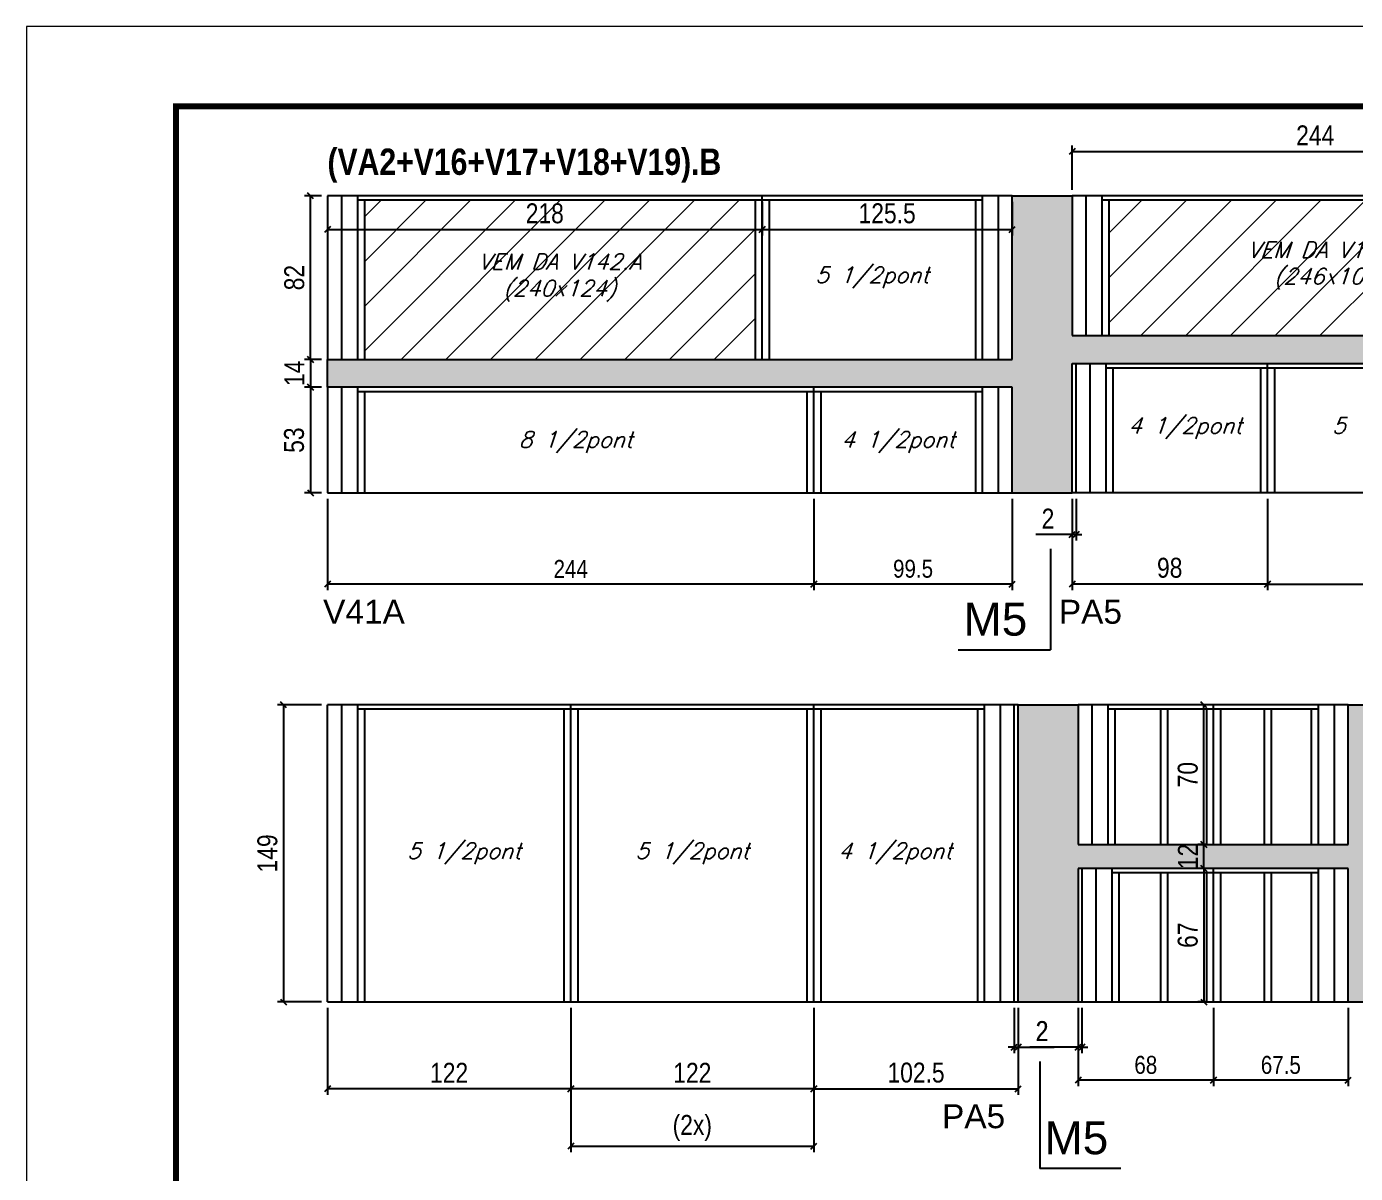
# Model space of a CAD drawing. Extents: x 3330 to 22105, y 1197 to 30204.
# Drawn here: x 4928 to 5595, y 23495 to 24070 of the extents above; entities that cross this region are included whole.
import ezdxf

# ---------------------------------------------------------------- set-up
doc = ezdxf.new("R2010")
doc.units = 0
doc.linetypes.add('DASHED', pattern=[0.75, 0.5, -0.25])
for name, color, linetype in [('5', 5, 'Continuous'), ('COTA', 241, 'Continuous'), ('NOMENCLATURA', 7, 'Continuous'), ('Painéis', 200, 'Continuous'), ('SARR_2.2x7', 40, 'Continuous'), ('SARR_3.5x7', 81, 'Continuous'), ('texto', 7, 'Continuous')]:
    doc.layers.add(name, color=color, linetype=linetype)
for name, color, linetype, lineweight in [('Folhas', 255, 'Continuous', 9), ('Hachura', 251, 'Continuous', 9), ('SARRAFO DE PRESSAO', 251, 'DASHED', 9)]:
    doc.layers.add(name, color=color, linetype=linetype, lineweight=lineweight)
doc.styles.add('COTA TECNICA', font='techl___.ttf', dxfattribs={"height": 10})
doc.styles.add('COTA TECNICA-50', font='techl___.ttf', dxfattribs={"height": 9})
doc.styles.add('Romans', font='romans.shx')
doc.styles.get("Standard").update_dxf_attribs({"font": 'arial.ttf'})
doc.styles.add('TECNICA', font='techb___.ttf', dxfattribs={"height": 10})
doc.dimstyles.new('COTA PAINEL-50', dxfattribs={"dimtxt": 9, "dimasz": 3, "dimexe": 3, "dimexo": 3, "dimgap": 3, "dimtad": 1, "dimdec": 1, "dimzin": 12, "dimdsep": 46, "dimtxsty": 'COTA TECNICA-50', "dimblk1": 'OBLIQUE', "dimblk2": 'OBLIQUE', "dimsah": 1, "dimcen": 0.9, "dimclrd": 4, "dimclre": 4, "dimclrt": 240, "dimadec": 1, "dimazin": 3, "dimtfac": 1, "dimtdec": 1, "dimtmove": 0, "dimatfit": 3, "dimfxl": 1, "dimtolj": 1, "dimtzin": 12, "dimarcsym": 0})
doc.dimstyles.new('PAINEL', dxfattribs={"dimtxt": 10, "dimasz": 3, "dimexe": 3, "dimexo": 3, "dimgap": 3, "dimtad": 1, "dimdec": 1, "dimzin": 12, "dimdsep": 46, "dimtxsty": 'COTA TECNICA', "dimblk1": 'OBLIQUE', "dimblk2": 'OBLIQUE', "dimsah": 1, "dimcen": 0.9, "dimclrd": 4, "dimclre": 4, "dimclrt": 240, "dimadec": 1, "dimazin": 3, "dimtfac": 1, "dimtdec": 1, "dimtmove": 0, "dimatfit": 3, "dimfxl": 1, "dimtolj": 1, "dimtzin": 12, "dimarcsym": 0})
pattern_1 = [(45, (-125691.273, -5427.082), (-11.2253202, 11.2253202), [])]

# ---------------------------------------------------------------- blocks, each defined once
blk = doc.blocks.new('9999999999')
at = {"layer": 'Folhas'}
blk.add_lwpolyline([(98138.98, 34190.21), (99623.98, 34190.21), (99623.98, 35240.21), (98138.98, 35240.21)], close=True, dxfattribs=at)
at = {"layer": 'Folhas', "color": 30, "const_width": 3}
blk.add_lwpolyline([(98213.98, 34230.21), (99583.98, 34230.21), (99583.98, 35200.21), (98213.98, 35200.21)], close=True, dxfattribs=at)
blk = doc.blocks.new('_Oblique')
at = {"color": 0, "linetype": 'ByBlock', "lineweight": -2}
blk.add_line((-0.5, -0.5), (0.5, 0.5), dxfattribs=at)
blk = doc.blocks.new('*D3386')
at = {"layer": 'COTA', "color": 4, "linetype": 'ByBlock', "lineweight": -2, "transparency": 16777216}
for p, q in [((5323.19, 23833.36), (5323.19, 23787.7)), ((5422.69, 23833.36), (5422.69, 23787.7)), ((5422.69, 23790.7), (5323.19, 23790.7))]:
    blk.add_line(p, q, dxfattribs=at)
at = {"layer": 'Defpoints', "color": 0, "linetype": 'ByBlock', "transparency": 16777216}
for p in [(5323.19, 23836.36), (5422.69, 23836.36), (5323.19, 23790.7)]:
    blk.add_point(p, dxfattribs=at)
at = {"layer": 'COTA', "color": 4, "linetype": 'ByBlock', "lineweight": -2, "transparency": 16777216, "xscale": 3, "yscale": 3, "zscale": 3, "rotation": 180}
blk.add_blockref('_Oblique', (5323.19, 23790.7), dxfattribs=at)
at = {"layer": 'COTA', "color": 4, "linetype": 'ByBlock', "lineweight": -2, "transparency": 16777216, "xscale": 3, "yscale": 3, "zscale": 3}
blk.add_blockref('_Oblique', (5422.69, 23790.7), dxfattribs=at)
at = {"layer": 'COTA', "color": 240, "linetype": 'ByBlock', "transparency": 16777216, "insert": (5372.94, 23798.32), "char_height": 9, "attachment_point": 5, "style": 'COTA TECNICA-50'}
blk.add_mtext('\\A1;99.5', dxfattribs=at)
blk = doc.blocks.new('*D3387')
at = {"layer": 'COTA', "color": 4, "linetype": 'ByBlock', "lineweight": -2, "transparency": 16777216}
for p, q in [((5079.19, 23833.36), (5079.19, 23787.7)), ((5323.19, 23833.36), (5323.19, 23787.7)), ((5323.19, 23790.7), (5079.19, 23790.7))]:
    blk.add_line(p, q, dxfattribs=at)
at = {"layer": 'Defpoints', "color": 0, "linetype": 'ByBlock', "transparency": 16777216}
for p in [(5079.19, 23836.36), (5323.19, 23836.36), (5079.19, 23790.7)]:
    blk.add_point(p, dxfattribs=at)
at = {"layer": 'COTA', "color": 4, "linetype": 'ByBlock', "lineweight": -2, "transparency": 16777216, "xscale": 3, "yscale": 3, "zscale": 3, "rotation": 180}
blk.add_blockref('_Oblique', (5079.19, 23790.7), dxfattribs=at)
at = {"layer": 'COTA', "color": 4, "linetype": 'ByBlock', "lineweight": -2, "transparency": 16777216, "xscale": 3, "yscale": 3, "zscale": 3}
blk.add_blockref('_Oblique', (5323.19, 23790.7), dxfattribs=at)
at = {"layer": 'COTA', "color": 240, "linetype": 'ByBlock', "transparency": 16777216, "insert": (5201.19, 23798.27), "char_height": 9, "attachment_point": 5, "style": 'COTA TECNICA-50'}
blk.add_mtext('\\A1;244', dxfattribs=at)
blk = doc.blocks.new('*D3333')
at = {"layer": 'COTA', "color": 4, "linetype": 'ByBlock', "lineweight": -2, "transparency": 16777216}
for p, q in [((5550.69, 23833.36), (5550.69, 23787.7)), ((5672.69, 23833.36), (5672.69, 23787.7)), ((5550.69, 23790.7), (5672.69, 23790.7))]:
    blk.add_line(p, q, dxfattribs=at)
at = {"layer": 'Defpoints', "color": 0, "linetype": 'ByBlock', "transparency": 16777216}
for p in [(5550.69, 23836.36), (5672.69, 23836.36), (5672.69, 23790.7)]:
    blk.add_point(p, dxfattribs=at)
at = {"layer": 'COTA', "color": 4, "linetype": 'ByBlock', "lineweight": -2, "transparency": 16777216, "xscale": 3, "yscale": 3, "zscale": 3, "rotation": 180}
blk.add_blockref('_Oblique', (5550.69, 23790.7), dxfattribs=at)
at = {"layer": 'COTA', "color": 4, "linetype": 'ByBlock', "lineweight": -2, "transparency": 16777216, "xscale": 3, "yscale": 3, "zscale": 3}
blk.add_blockref('_Oblique', (5672.69, 23790.7), dxfattribs=at)
at = {"layer": 'COTA', "color": 240, "linetype": 'ByBlock', "transparency": 16777216, "insert": (5611.69, 23798.25), "char_height": 9, "attachment_point": 5, "style": 'COTA TECNICA-50'}
blk.add_mtext('\\A1;122', dxfattribs=at)
blk = doc.blocks.new('*D3335')
at = {"layer": 'COTA', "color": 4, "linetype": 'ByBlock', "lineweight": -2, "transparency": 16777216}
for p, q in [((5452.69, 23833.36), (5452.69, 23787.7)), ((5550.69, 23833.36), (5550.69, 23787.7)), ((5550.69, 23790.7), (5452.69, 23790.7))]:
    blk.add_line(p, q, dxfattribs=at)
at = {"layer": 'Defpoints', "color": 0, "linetype": 'ByBlock', "transparency": 16777216}
for p in [(5452.69, 23836.36), (5550.69, 23836.36), (5452.69, 23790.7)]:
    blk.add_point(p, dxfattribs=at)
at = {"layer": 'COTA', "color": 4, "linetype": 'ByBlock', "lineweight": -2, "transparency": 16777216, "xscale": 3, "yscale": 3, "zscale": 3, "rotation": 180}
blk.add_blockref('_Oblique', (5452.69, 23790.7), dxfattribs=at)
at = {"layer": 'COTA', "color": 4, "linetype": 'ByBlock', "lineweight": -2, "transparency": 16777216, "xscale": 3, "yscale": 3, "zscale": 3}
blk.add_blockref('_Oblique', (5550.69, 23790.7), dxfattribs=at)
at = {"layer": 'COTA', "color": 240, "linetype": 'ByBlock', "transparency": 16777216, "insert": (5501.69, 23798.8), "char_height": 10, "attachment_point": 5, "style": 'COTA TECNICA'}
blk.add_mtext('\\A1;98', dxfattribs=at)
blk = doc.blocks.new('*D3336')
at = {"layer": 'COTA', "color": 4, "linetype": 'ByBlock', "lineweight": -2, "transparency": 16777216}
for p, q in [((5452.69, 23833.36), (5452.69, 23812.51)), ((5454.69, 23833.36), (5454.69, 23812.51)), ((5452.69, 23815.51), (5434.58, 23815.51)), ((5454.69, 23815.51), (5452.69, 23815.51)), ((5454.69, 23815.51), (5457.69, 23815.51))]:
    blk.add_line(p, q, dxfattribs=at)
at = {"layer": 'Defpoints', "color": 0, "linetype": 'ByBlock', "transparency": 16777216}
for p in [(5452.69, 23836.36), (5454.69, 23836.36), (5452.69, 23815.51)]:
    blk.add_point(p, dxfattribs=at)
at = {"layer": 'COTA', "color": 4, "linetype": 'ByBlock', "lineweight": -2, "transparency": 16777216, "xscale": 3, "yscale": 3, "zscale": 3}
blk.add_blockref('_Oblique', (5452.69, 23815.51), dxfattribs=at)
at = {"layer": 'COTA', "color": 4, "linetype": 'ByBlock', "lineweight": -2, "transparency": 16777216, "xscale": 3, "yscale": 3, "zscale": 3, "rotation": 180}
blk.add_blockref('_Oblique', (5454.69, 23815.51), dxfattribs=at)
at = {"layer": 'COTA', "color": 240, "linetype": 'ByBlock', "transparency": 16777216, "insert": (5440.63, 23823.51), "char_height": 10, "attachment_point": 5, "style": 'COTA TECNICA'}
blk.add_mtext('\\A1;2', dxfattribs=at)
blk = doc.blocks.new('*D3337')
at = {"layer": 'COTA', "color": 4, "linetype": 'ByBlock', "lineweight": -2, "transparency": 16777216}
for p, q in [((5076.19, 23889.36), (5067.66, 23889.36)), ((5070.66, 23889.36), (5070.66, 23836.36)), ((5076.19, 23836.36), (5067.66, 23836.36))]:
    blk.add_line(p, q, dxfattribs=at)
at = {"layer": 'Defpoints', "color": 0, "linetype": 'ByBlock', "transparency": 16777216}
for p in [(5079.19, 23889.36), (5070.66, 23836.36), (5079.19, 23836.36)]:
    blk.add_point(p, dxfattribs=at)
at = {"layer": 'COTA', "color": 4, "linetype": 'ByBlock', "lineweight": -2, "transparency": 16777216, "xscale": 3, "yscale": 3, "zscale": 3}
for p, rotation in [((5070.66, 23889.36), 90), ((5070.66, 23836.36), 270)]:
    blk.add_blockref('_Oblique', p, dxfattribs=dict(at, rotation=rotation))
at = {"layer": 'COTA', "color": 240, "linetype": 'ByBlock', "transparency": 16777216, "insert": (5062.44, 23862.86), "char_height": 10, "attachment_point": 5, "rotation": 90, "style": 'COTA TECNICA'}
blk.add_mtext('\\A1;53', dxfattribs=at)
blk = doc.blocks.new('*D3338')
at = {"layer": 'COTA', "color": 4, "linetype": 'ByBlock', "lineweight": -2, "transparency": 16777216}
for p, q in [((5076.19, 23903.36), (5067.66, 23903.36)), ((5070.66, 23903.36), (5070.66, 23889.36)), ((5076.19, 23889.36), (5067.66, 23889.36))]:
    blk.add_line(p, q, dxfattribs=at)
at = {"layer": 'Defpoints', "color": 0, "linetype": 'ByBlock', "transparency": 16777216}
for p in [(5079.19, 23903.36), (5070.66, 23889.36), (5079.19, 23889.36)]:
    blk.add_point(p, dxfattribs=at)
at = {"layer": 'COTA', "color": 4, "linetype": 'ByBlock', "lineweight": -2, "transparency": 16777216, "xscale": 3, "yscale": 3, "zscale": 3}
for p, rotation in [((5070.66, 23903.36), 90), ((5070.66, 23889.36), 270)]:
    blk.add_blockref('_Oblique', p, dxfattribs=dict(at, rotation=rotation))
at = {"layer": 'COTA', "color": 240, "linetype": 'ByBlock', "transparency": 16777216, "insert": (5062.59, 23896.36), "char_height": 10, "attachment_point": 5, "rotation": 90, "style": 'COTA TECNICA'}
blk.add_mtext('\\A1;14', dxfattribs=at)
blk = doc.blocks.new('*D3339')
at = {"layer": 'COTA', "color": 4, "linetype": 'ByBlock', "lineweight": -2, "transparency": 16777216}
for p, q in [((5076.19, 23985.36), (5067.66, 23985.36)), ((5070.66, 23903.36), (5070.66, 23985.36)), ((5076.19, 23903.36), (5067.66, 23903.36))]:
    blk.add_line(p, q, dxfattribs=at)
at = {"layer": 'Defpoints', "color": 0, "linetype": 'ByBlock', "transparency": 16777216}
for p in [(5070.66, 23985.36), (5079.19, 23985.36), (5079.19, 23903.36)]:
    blk.add_point(p, dxfattribs=at)
at = {"layer": 'COTA', "color": 4, "linetype": 'ByBlock', "lineweight": -2, "transparency": 16777216, "xscale": 3, "yscale": 3, "zscale": 3}
for p, rotation in [((5070.66, 23985.36), 90), ((5070.66, 23903.36), 270)]:
    blk.add_blockref('_Oblique', p, dxfattribs=dict(at, rotation=rotation))
at = {"layer": 'COTA', "color": 240, "linetype": 'ByBlock', "transparency": 16777216, "insert": (5062.57, 23944.36), "char_height": 10, "attachment_point": 5, "rotation": 90, "style": 'COTA TECNICA'}
blk.add_mtext('\\A1;82', dxfattribs=at)
blk = doc.blocks.new('*D3344')
at = {"layer": 'COTA', "color": 4, "linetype": 'ByBlock', "lineweight": -2, "transparency": 16777216}
for p, q in [((5201.19, 23578.1), (5201.19, 23534.53)), ((5323.19, 23578.1), (5323.19, 23534.53)), ((5323.19, 23537.53), (5201.19, 23537.53))]:
    blk.add_line(p, q, dxfattribs=at)
at = {"layer": 'Defpoints', "color": 0, "linetype": 'ByBlock', "transparency": 16777216}
for p in [(5201.19, 23581.1), (5323.19, 23581.1), (5201.19, 23537.53)]:
    blk.add_point(p, dxfattribs=at)
at = {"layer": 'COTA', "color": 4, "linetype": 'ByBlock', "lineweight": -2, "transparency": 16777216, "xscale": 3, "yscale": 3, "zscale": 3, "rotation": 180}
blk.add_blockref('_Oblique', (5201.19, 23537.53), dxfattribs=at)
at = {"layer": 'COTA', "color": 4, "linetype": 'ByBlock', "lineweight": -2, "transparency": 16777216, "xscale": 3, "yscale": 3, "zscale": 3}
blk.add_blockref('_Oblique', (5323.19, 23537.53), dxfattribs=at)
at = {"layer": 'COTA', "color": 240, "linetype": 'ByBlock', "transparency": 16777216, "insert": (5262.19, 23545.59), "char_height": 10, "attachment_point": 5, "style": 'COTA TECNICA'}
blk.add_mtext('\\A1;122', dxfattribs=at)
blk = doc.blocks.new('*D3345')
at = {"layer": 'COTA', "color": 4, "linetype": 'ByBlock', "lineweight": -2, "transparency": 16777216}
for p, q in [((5079.19, 23578.1), (5079.19, 23534.53)), ((5201.19, 23578.1), (5201.19, 23534.53)), ((5201.19, 23537.53), (5079.19, 23537.53))]:
    blk.add_line(p, q, dxfattribs=at)
at = {"layer": 'Defpoints', "color": 0, "linetype": 'ByBlock', "transparency": 16777216}
for p in [(5079.19, 23581.1), (5201.19, 23581.1), (5079.19, 23537.53)]:
    blk.add_point(p, dxfattribs=at)
at = {"layer": 'COTA', "color": 4, "linetype": 'ByBlock', "lineweight": -2, "transparency": 16777216, "xscale": 3, "yscale": 3, "zscale": 3, "rotation": 180}
blk.add_blockref('_Oblique', (5079.19, 23537.53), dxfattribs=at)
at = {"layer": 'COTA', "color": 4, "linetype": 'ByBlock', "lineweight": -2, "transparency": 16777216, "xscale": 3, "yscale": 3, "zscale": 3}
blk.add_blockref('_Oblique', (5201.19, 23537.53), dxfattribs=at)
at = {"layer": 'COTA', "color": 240, "linetype": 'ByBlock', "transparency": 16777216, "insert": (5140.19, 23545.59), "char_height": 10, "attachment_point": 5, "style": 'COTA TECNICA'}
blk.add_mtext('\\A1;122', dxfattribs=at)
blk = doc.blocks.new('*D3346')
at = {"layer": 'COTA', "color": 4, "linetype": 'ByBlock', "lineweight": -2, "transparency": 16777216}
for p, q in [((5323.19, 23578.1), (5323.19, 23534.53)), ((5425.69, 23578.1), (5425.69, 23534.53)), ((5323.19, 23537.53), (5425.69, 23537.53))]:
    blk.add_line(p, q, dxfattribs=at)
at = {"layer": 'Defpoints', "color": 0, "linetype": 'ByBlock', "transparency": 16777216}
for p in [(5323.19, 23581.1), (5425.69, 23581.1), (5425.69, 23537.53)]:
    blk.add_point(p, dxfattribs=at)
at = {"layer": 'COTA', "color": 4, "linetype": 'ByBlock', "lineweight": -2, "transparency": 16777216, "xscale": 3, "yscale": 3, "zscale": 3, "rotation": 180}
blk.add_blockref('_Oblique', (5323.19, 23537.53), dxfattribs=at)
at = {"layer": 'COTA', "color": 4, "linetype": 'ByBlock', "lineweight": -2, "transparency": 16777216, "xscale": 3, "yscale": 3, "zscale": 3}
blk.add_blockref('_Oblique', (5425.69, 23537.53), dxfattribs=at)
at = {"layer": 'COTA', "color": 240, "linetype": 'ByBlock', "transparency": 16777216, "insert": (5374.44, 23545.64), "char_height": 10, "attachment_point": 5, "style": 'COTA TECNICA'}
blk.add_mtext('\\A1;102.5', dxfattribs=at)
blk = doc.blocks.new('*D3347')
at = {"layer": 'COTA', "color": 4, "linetype": 'ByBlock', "lineweight": -2, "transparency": 16777216}
for p, q in [((5201.19, 23578.1), (5201.19, 23505.73)), ((5323.19, 23578.1), (5323.19, 23505.73)), ((5201.19, 23508.73), (5323.19, 23508.73))]:
    blk.add_line(p, q, dxfattribs=at)
at = {"layer": 'Defpoints', "color": 0, "linetype": 'ByBlock', "transparency": 16777216}
for p in [(5201.19, 23581.1), (5323.19, 23581.1), (5323.19, 23508.73)]:
    blk.add_point(p, dxfattribs=at)
at = {"layer": 'COTA', "color": 4, "linetype": 'ByBlock', "lineweight": -2, "transparency": 16777216, "xscale": 3, "yscale": 3, "zscale": 3, "rotation": 180}
blk.add_blockref('_Oblique', (5201.19, 23508.73), dxfattribs=at)
at = {"layer": 'COTA', "color": 4, "linetype": 'ByBlock', "lineweight": -2, "transparency": 16777216, "xscale": 3, "yscale": 3, "zscale": 3}
blk.add_blockref('_Oblique', (5323.19, 23508.73), dxfattribs=at)
at = {"layer": 'COTA', "color": 240, "linetype": 'ByBlock', "transparency": 16777216, "insert": (5262.19, 23517.95), "char_height": 10, "attachment_point": 5, "style": 'COTA TECNICA'}
blk.add_mtext('\\A1;(2x)', dxfattribs=at)
blk = doc.blocks.new('*D3348')
at = {"layer": 'COTA', "color": 4, "linetype": 'ByBlock', "lineweight": -2, "transparency": 16777216}
for p, q in [((5423.69, 23578.1), (5423.69, 23555.51)), ((5425.69, 23578.1), (5425.69, 23555.51)), ((5423.69, 23558.51), (5420.69, 23558.51)), ((5423.69, 23558.51), (5425.69, 23558.51)), ((5425.69, 23558.51), (5443.8, 23558.51))]:
    blk.add_line(p, q, dxfattribs=at)
at = {"layer": 'Defpoints', "color": 0, "linetype": 'ByBlock', "transparency": 16777216}
for p in [(5423.69, 23581.1), (5425.69, 23581.1), (5425.69, 23558.51)]:
    blk.add_point(p, dxfattribs=at)
at = {"layer": 'COTA', "color": 4, "linetype": 'ByBlock', "lineweight": -2, "transparency": 16777216, "xscale": 3, "yscale": 3, "zscale": 3}
blk.add_blockref('_Oblique', (5423.69, 23558.51), dxfattribs=at)
at = {"layer": 'COTA', "color": 4, "linetype": 'ByBlock', "lineweight": -2, "transparency": 16777216, "xscale": 3, "yscale": 3, "zscale": 3, "rotation": 180}
blk.add_blockref('_Oblique', (5425.69, 23558.51), dxfattribs=at)
at = {"layer": 'COTA', "color": 240, "linetype": 'ByBlock', "transparency": 16777216, "insert": (5437.74, 23566.51), "char_height": 10, "attachment_point": 5, "style": 'COTA TECNICA'}
blk.add_mtext('\\A1;2', dxfattribs=at)
blk = doc.blocks.new('*D3349')
at = {"layer": 'COTA', "color": 4, "linetype": 'ByBlock', "lineweight": -2, "transparency": 16777216}
for p, q in [((5076.19, 23730.1), (5054.17, 23730.1)), ((5057.17, 23730.1), (5057.17, 23581.1)), ((5076.19, 23581.1), (5054.17, 23581.1))]:
    blk.add_line(p, q, dxfattribs=at)
at = {"layer": 'Defpoints', "color": 0, "linetype": 'ByBlock', "transparency": 16777216}
for p in [(5079.19, 23730.1), (5057.17, 23581.1), (5079.19, 23581.1)]:
    blk.add_point(p, dxfattribs=at)
at = {"layer": 'COTA', "color": 4, "linetype": 'ByBlock', "lineweight": -2, "transparency": 16777216, "xscale": 3, "yscale": 3, "zscale": 3}
for p, rotation in [((5057.17, 23730.1), 90), ((5057.17, 23581.1), 270)]:
    blk.add_blockref('_Oblique', p, dxfattribs=dict(at, rotation=rotation))
at = {"layer": 'COTA', "color": 240, "linetype": 'ByBlock', "transparency": 16777216, "insert": (5049.07, 23655.6), "char_height": 10, "attachment_point": 5, "rotation": 90, "style": 'COTA TECNICA'}
blk.add_mtext('\\A1;149', dxfattribs=at)
blk = doc.blocks.new('*D3350')
at = {"layer": 'COTA', "color": 4, "linetype": 'ByBlock', "lineweight": -2, "transparency": 16777216}
for p, q in [((5523.69, 23578.1), (5523.69, 23538.9)), ((5591.19, 23578.1), (5591.19, 23538.9)), ((5591.19, 23541.9), (5523.69, 23541.9))]:
    blk.add_line(p, q, dxfattribs=at)
at = {"layer": 'Defpoints', "color": 0, "linetype": 'ByBlock', "transparency": 16777216}
for p in [(5523.69, 23581.1), (5591.19, 23581.1), (5523.69, 23541.9)]:
    blk.add_point(p, dxfattribs=at)
at = {"layer": 'COTA', "color": 4, "linetype": 'ByBlock', "lineweight": -2, "transparency": 16777216, "xscale": 3, "yscale": 3, "zscale": 3, "rotation": 180}
blk.add_blockref('_Oblique', (5523.69, 23541.9), dxfattribs=at)
at = {"layer": 'COTA', "color": 4, "linetype": 'ByBlock', "lineweight": -2, "transparency": 16777216, "xscale": 3, "yscale": 3, "zscale": 3}
blk.add_blockref('_Oblique', (5591.19, 23541.9), dxfattribs=at)
at = {"layer": 'COTA', "color": 240, "linetype": 'ByBlock', "transparency": 16777216, "insert": (5557.44, 23549.5), "char_height": 9, "attachment_point": 5, "style": 'COTA TECNICA-50'}
blk.add_mtext('\\A1;67.5', dxfattribs=at)
blk = doc.blocks.new('*D3351')
at = {"layer": 'COTA', "color": 4, "linetype": 'ByBlock', "lineweight": -2, "transparency": 16777216}
for p, q in [((5455.69, 23578.1), (5455.69, 23538.9)), ((5523.69, 23578.1), (5523.69, 23538.9)), ((5523.69, 23541.9), (5455.69, 23541.9))]:
    blk.add_line(p, q, dxfattribs=at)
at = {"layer": 'Defpoints', "color": 0, "linetype": 'ByBlock', "transparency": 16777216}
for p in [(5455.69, 23581.1), (5523.69, 23581.1), (5455.69, 23541.9)]:
    blk.add_point(p, dxfattribs=at)
at = {"layer": 'COTA', "color": 4, "linetype": 'ByBlock', "lineweight": -2, "transparency": 16777216, "xscale": 3, "yscale": 3, "zscale": 3, "rotation": 180}
blk.add_blockref('_Oblique', (5455.69, 23541.9), dxfattribs=at)
at = {"layer": 'COTA', "color": 4, "linetype": 'ByBlock', "lineweight": -2, "transparency": 16777216, "xscale": 3, "yscale": 3, "zscale": 3}
blk.add_blockref('_Oblique', (5523.69, 23541.9), dxfattribs=at)
at = {"layer": 'COTA', "color": 240, "linetype": 'ByBlock', "transparency": 16777216, "insert": (5489.69, 23549.51), "char_height": 9, "attachment_point": 5, "style": 'COTA TECNICA-50'}
blk.add_mtext('\\A1;68', dxfattribs=at)
blk = doc.blocks.new('*D3414')
at = {"layer": 'COTA', "color": 4, "linetype": 'ByBlock', "lineweight": -2, "transparency": 16777216}
for p, q in [((5520.69, 23648.1), (5515.88, 23648.1)), ((5518.88, 23648.1), (5518.88, 23581.1)), ((5520.69, 23581.1), (5515.88, 23581.1))]:
    blk.add_line(p, q, dxfattribs=at)
at = {"layer": 'Defpoints', "color": 0, "linetype": 'ByBlock', "transparency": 16777216}
for p in [(5523.69, 23648.1), (5518.88, 23581.1), (5523.69, 23581.1)]:
    blk.add_point(p, dxfattribs=at)
at = {"layer": 'COTA', "color": 4, "linetype": 'ByBlock', "lineweight": -2, "transparency": 16777216, "xscale": 3, "yscale": 3, "zscale": 3}
for p, rotation in [((5518.88, 23648.1), 90), ((5518.88, 23581.1), 270)]:
    blk.add_blockref('_Oblique', p, dxfattribs=dict(at, rotation=rotation))
at = {"layer": 'COTA', "color": 240, "linetype": 'ByBlock', "transparency": 16777216, "insert": (5510.78, 23614.6), "char_height": 10, "attachment_point": 5, "rotation": 90, "style": 'COTA TECNICA'}
blk.add_mtext('\\A1;67', dxfattribs=at)
blk = doc.blocks.new('*D3415')
at = {"layer": 'COTA', "color": 4, "linetype": 'ByBlock', "lineweight": -2, "transparency": 16777216}
for p, q in [((5520.44, 23660.1), (5515.88, 23660.1)), ((5518.88, 23648.1), (5518.88, 23660.1)), ((5520.69, 23648.1), (5515.88, 23648.1))]:
    blk.add_line(p, q, dxfattribs=at)
at = {"layer": 'Defpoints', "color": 0, "linetype": 'ByBlock', "transparency": 16777216}
for p in [(5518.88, 23660.1), (5523.44, 23660.1), (5523.69, 23648.1)]:
    blk.add_point(p, dxfattribs=at)
at = {"layer": 'COTA', "color": 4, "linetype": 'ByBlock', "lineweight": -2, "transparency": 16777216, "xscale": 3, "yscale": 3, "zscale": 3}
for p, rotation in [((5518.88, 23660.1), 90), ((5518.88, 23648.1), 270)]:
    blk.add_blockref('_Oblique', p, dxfattribs=dict(at, rotation=rotation))
at = {"layer": 'COTA', "color": 240, "linetype": 'ByBlock', "transparency": 16777216, "insert": (5510.82, 23654.1), "char_height": 10, "attachment_point": 5, "rotation": 90, "style": 'COTA TECNICA'}
blk.add_mtext('\\A1;12', dxfattribs=at)
blk = doc.blocks.new('*D3416')
at = {"layer": 'COTA', "color": 4, "linetype": 'ByBlock', "lineweight": -2, "transparency": 16777216}
for p, q in [((5520.69, 23730.1), (5515.88, 23730.1)), ((5518.88, 23660.1), (5518.88, 23730.1)), ((5520.69, 23660.1), (5515.88, 23660.1))]:
    blk.add_line(p, q, dxfattribs=at)
at = {"layer": 'Defpoints', "color": 0, "linetype": 'ByBlock', "transparency": 16777216}
for p in [(5518.88, 23730.1), (5523.69, 23730.1), (5523.69, 23660.1)]:
    blk.add_point(p, dxfattribs=at)
at = {"layer": 'COTA', "color": 4, "linetype": 'ByBlock', "lineweight": -2, "transparency": 16777216, "xscale": 3, "yscale": 3, "zscale": 3}
for p, rotation in [((5518.88, 23730.1), 90), ((5518.88, 23660.1), 270)]:
    blk.add_blockref('_Oblique', p, dxfattribs=dict(at, rotation=rotation))
at = {"layer": 'COTA', "color": 240, "linetype": 'ByBlock', "transparency": 16777216, "insert": (5510.78, 23695.1), "char_height": 10, "attachment_point": 5, "rotation": 90, "style": 'COTA TECNICA'}
blk.add_mtext('\\A1;70', dxfattribs=at)
blk = doc.blocks.new('*D2966')
at = {"layer": 'COTA', "color": 4, "linetype": 'ByBlock', "lineweight": -2, "transparency": 16777216}
for p, q in [((5452.69, 23988.36), (5452.69, 24010.63)), ((5452.69, 24007.63), (5696.69, 24007.63)), ((5696.69, 23988.36), (5696.69, 24010.63))]:
    blk.add_line(p, q, dxfattribs=at)
at = {"layer": 'Defpoints', "color": 0, "linetype": 'ByBlock', "transparency": 16777216}
for p in [(5696.69, 24007.63), (5452.69, 23985.36), (5696.69, 23985.36)]:
    blk.add_point(p, dxfattribs=at)
at = {"layer": 'COTA', "color": 4, "linetype": 'ByBlock', "lineweight": -2, "transparency": 16777216, "xscale": 3, "yscale": 3, "zscale": 3, "rotation": 180}
blk.add_blockref('_Oblique', (5452.69, 24007.63), dxfattribs=at)
at = {"layer": 'COTA', "color": 4, "linetype": 'ByBlock', "lineweight": -2, "transparency": 16777216, "xscale": 3, "yscale": 3, "zscale": 3}
blk.add_blockref('_Oblique', (5696.69, 24007.63), dxfattribs=at)
at = {"layer": 'COTA', "color": 240, "linetype": 'ByBlock', "transparency": 16777216, "insert": (5574.69, 24015.7), "char_height": 10, "attachment_point": 5, "style": 'COTA TECNICA'}
blk.add_mtext('\\A1;244', dxfattribs=at)
blk = doc.blocks.new('*D2967')
at = {"layer": 'COTA', "color": 4, "linetype": 'ByBlock', "lineweight": -2, "transparency": 16777216}
for p, q in [((5455.69, 23578.1), (5455.69, 23555.51)), ((5457.69, 23578.1), (5457.69, 23555.51)), ((5455.69, 23558.51), (5431.52, 23558.51)), ((5457.69, 23558.51), (5455.69, 23558.51)), ((5457.69, 23558.51), (5460.69, 23558.51))]:
    blk.add_line(p, q, dxfattribs=at)
at = {"layer": 'Defpoints', "color": 0, "linetype": 'ByBlock', "transparency": 16777216}
for p in [(5455.69, 23581.1), (5457.69, 23581.1), (5455.69, 23558.51)]:
    blk.add_point(p, dxfattribs=at)
at = {"layer": 'COTA', "color": 4, "linetype": 'ByBlock', "lineweight": -2, "transparency": 16777216, "xscale": 3, "yscale": 3, "zscale": 3}
blk.add_blockref('_Oblique', (5455.69, 23558.51), dxfattribs=at)
at = {"layer": 'COTA', "color": 4, "linetype": 'ByBlock', "lineweight": -2, "transparency": 16777216, "xscale": 3, "yscale": 3, "zscale": 3, "rotation": 180}
blk.add_blockref('_Oblique', (5457.69, 23558.51), dxfattribs=at)
at = {"layer": 'COTA', "color": 240, "linetype": 'ByBlock', "transparency": 16777216, "insert": (5437.58, 23566.51), "char_height": 10, "attachment_point": 5, "style": 'COTA TECNICA'}
blk.add_mtext('\\A1;2', dxfattribs=at)
blk = doc.blocks.new('*D3049')
at = {"layer": 'COTA', "color": 4, "linetype": 'ByBlock', "lineweight": -2, "transparency": 16777216}
for p, q in [((5079.19, 23982.32), (5079.19, 23965.44)), ((5297.19, 23982.36), (5297.19, 23965.44)), ((5079.19, 23968.44), (5297.19, 23968.44))]:
    blk.add_line(p, q, dxfattribs=at)
at = {"layer": 'Defpoints', "color": 0, "linetype": 'ByBlock', "transparency": 16777216}
for p in [(5297.19, 23985.36), (5079.19, 23985.32), (5297.19, 23968.44)]:
    blk.add_point(p, dxfattribs=at)
at = {"layer": 'COTA', "color": 4, "linetype": 'ByBlock', "lineweight": -2, "transparency": 16777216, "xscale": 3, "yscale": 3, "zscale": 3, "rotation": 180}
blk.add_blockref('_Oblique', (5079.19, 23968.44), dxfattribs=at)
at = {"layer": 'COTA', "color": 4, "linetype": 'ByBlock', "lineweight": -2, "transparency": 16777216, "xscale": 3, "yscale": 3, "zscale": 3}
blk.add_blockref('_Oblique', (5297.19, 23968.44), dxfattribs=at)
at = {"layer": 'COTA', "color": 240, "linetype": 'ByBlock', "transparency": 16777216, "insert": (5188.19, 23976.54), "char_height": 10, "attachment_point": 5, "style": 'COTA TECNICA'}
blk.add_mtext('\\A1;218', dxfattribs=at)
blk = doc.blocks.new('*D3050')
at = {"layer": 'COTA', "color": 4, "linetype": 'ByBlock', "lineweight": -2, "transparency": 16777216}
for p, q in [((5297.19, 23982.36), (5297.19, 23965.44)), ((5422.69, 23982.36), (5422.69, 23965.44)), ((5297.19, 23968.44), (5422.69, 23968.44))]:
    blk.add_line(p, q, dxfattribs=at)
at = {"layer": 'Defpoints', "color": 0, "linetype": 'ByBlock', "transparency": 16777216}
for p in [(5297.19, 23985.36), (5422.69, 23985.36), (5422.69, 23968.44)]:
    blk.add_point(p, dxfattribs=at)
at = {"layer": 'COTA', "color": 4, "linetype": 'ByBlock', "lineweight": -2, "transparency": 16777216, "xscale": 3, "yscale": 3, "zscale": 3, "rotation": 180}
blk.add_blockref('_Oblique', (5297.19, 23968.44), dxfattribs=at)
at = {"layer": 'COTA', "color": 4, "linetype": 'ByBlock', "lineweight": -2, "transparency": 16777216, "xscale": 3, "yscale": 3, "zscale": 3}
blk.add_blockref('_Oblique', (5422.69, 23968.44), dxfattribs=at)
at = {"layer": 'COTA', "color": 240, "linetype": 'ByBlock', "transparency": 16777216, "insert": (5359.94, 23976.55), "char_height": 10, "attachment_point": 5, "style": 'COTA TECNICA'}
blk.add_mtext('\\A1;125.5', dxfattribs=at)

msp = doc.modelspace()

# ---------------------------------------------------------------- hatches: boundary and pattern name
at = {"layer": 'COTA', "linetype": 'ByBlock'}
h = msp.add_hatch(dxfattribs=at)
h.set_pattern_fill('AR-CONC', color=256, scale=0.03)
h.set_pattern_definition([(50, (-125691.2733, -5427.082), (5.46554007, -0.47817257), [0.5715, -6.2865]), (355, (-125691.273, -5427.082), (-1.05730264, 5.73170536), [0.4572, -5.02921753]), (100.4514447, (-125690.818, -5427.122), (4.40823741, 5.25353256), [0.48570026, -5.34270734]), (46.1842, (-125691.273, -5425.558), (8.13237123, -1.26126984), [0.85725, -9.42975]), (96.6355576, (-125690.5956, -5425.663), (7.122124, 7.42278374), [0.7285507, -8.01406824]), (351.184151, (-125691.273, -5425.558), (7.122124, 7.42278374), [0.685799, -7.54379196]), (21, (-125690.5113, -5425.939), (4.54843174, -3.06795595), [0.5715, -6.2865]), (326, (-125690.511, -5425.939), (1.85406085, 5.52563898), [0.4572, -5.0292]), (71.451445, (-125690.132, -5426.195), (6.40249258, 2.45768307), [0.48570026, -5.34269813]), (37.5, (-125691.2733, -5427.0821), (0.092658098, 2.536651166), [0, -4.96824, 0, -5.1054, 0, -5.04825]), (7.5, (-125691.2733, -5427.0821), (2.004589875, 3.005417245), [0, -2.91084, 0, -4.85394, 0, -1.92405]), (327.5, (-125692.9725, -5427.0821), (4.067717855, -0.17186232), [0, -1.905, 0, -5.9436, 0, -7.8867]), (317.5, (-125693.7345, -5427.082), (4.44387544, 0.76279473), [0, -2.4765, 0, -3.94716, 0, -5.6007])])
h.paths.add_polyline_path([(5452.69, 23901.36), (5916.69, 23901.36), (5916.69, 23836.36), (5955.19, 23836.36), (5955.19, 23915.36), (5452.69, 23915.36), (5452.69, 23985.36), (5422.69, 23985.36), (5422.69, 23903.36), (5079.19, 23903.36), (5079.19, 23889.36), (5422.69, 23889.36), (5422.69, 23836.36), (5452.69, 23836.36)])
h = msp.add_hatch(dxfattribs=at)
h.set_pattern_fill('AR-CONC', color=256, scale=0.03)
h.set_pattern_definition([(50, (-124092.7733, -5377.0887), (5.46554007, -0.47817257), [0.5715, -6.2865]), (355, (-124092.773, -5377.0887), (-1.05730264, 5.73170536), [0.4572, -5.02921753]), (100.4514447, (-124092.318, -5377.1285), (4.40823741, 5.25353256), [0.48570026, -5.34270734]), (46.1842, (-124092.773, -5375.565), (8.13237123, -1.26126984), [0.85725, -9.42975]), (96.6355576, (-124092.0956, -5375.67), (7.122124, 7.42278374), [0.7285507, -8.01406824]), (351.184151, (-124092.773, -5375.565), (7.122124, 7.42278374), [0.685799, -7.54379196]), (21, (-124092.0113, -5375.9457), (4.54843174, -3.06795595), [0.5715, -6.2865]), (326, (-124092.011, -5375.9457), (1.85406085, 5.52563898), [0.4572, -5.0292]), (71.451445, (-124091.632, -5376.2013), (6.40249258, 2.45768307), [0.48570026, -5.34269813]), (37.5, (-124092.7733, -5377.0887), (0.092658098, 2.536651166), [0, -4.96824, 0, -5.1054, 0, -5.04825]), (7.5, (-124092.7733, -5377.0887), (2.004589875, 3.005417245), [0, -2.91084, 0, -4.85394, 0, -1.92405]), (327.5, (-124094.4725, -5377.0887), (4.067717855, -0.17186232), [0, -1.905, 0, -5.9436, 0, -7.8867]), (317.5, (-124095.2345, -5377.0887), (4.44387544, 0.76279473), [0, -2.4765, 0, -3.94716, 0, -5.6007])])
h.paths.add_polyline_path([(5591.19, 23660.1), (5455.69, 23660.1), (5455.69, 23730.1), (5425.69, 23730.1), (5425.69, 23581.1), (5455.69, 23581.1), (5455.69, 23648.1), (5591.19, 23648.1), (5591.19, 23581.1), (5621.19, 23581.1), (5621.19, 23644.1), (6244.19, 23644.1), (6244.19, 23660.1), (5621.19, 23660.1), (5621.19, 23730.1), (5591.19, 23730.1)])
at = {"layer": 'Hachura', "linetype": 'ByBlock'}
h = msp.add_hatch(dxfattribs=at)
h.set_pattern_fill('ANSI31', color=256, scale=5)
h.set_pattern_definition(pattern_1)
h.paths.add_polyline_path([(5293.69, 23983.16), (5097.69, 23983.16), (5097.69, 23903.36), (5293.69, 23903.36)])
h = msp.add_hatch(dxfattribs=at)
h.set_pattern_fill('ANSI31', color=256, scale=5)
h.set_pattern_definition(pattern_1)
h.paths.add_polyline_path([(5471.19, 23915.36), (5693.19, 23915.36), (5693.19, 23983.16), (5471.19, 23983.16)])
h.paths.add_polyline_path([(5099.69, 23489.03), (5099.69, 23421.23), (5291.19, 23421.23), (5291.19, 23489.03)])
h.paths.add_polyline_path([(5520.19, 23421.23), (5520.19, 23489.03), (5298.19, 23489.03), (5298.19, 23421.23)])

# ---------------------------------------------------------------- linework, layer by layer
at = {"layer": 'COTA', "linetype": 'ByBlock'}
for p, q in [((5422.69, 23985.36), (5452.69, 23985.36)), ((5079.19, 23889.36), (5079.19, 23903.36)), ((5422.69, 23836.36), (5452.69, 23836.36)), ((5425.69, 23730.1), (5455.69, 23730.1)), ((5591.19, 23730.1), (5621.19, 23730.1)), ((5425.69, 23581.1), (5455.69, 23581.1)), ((5591.19, 23581.1), (5621.19, 23581.1))]:
    msp.add_line(p, q, dxfattribs=at)
at = {"layer": 'NOMENCLATURA', "linetype": 'Continuous'}
for p, q in [((5441.87, 23808.28), (5441.87, 23757.63)), ((5395.64, 23757.63), (5441.87, 23757.63)), ((5436.51, 23551.29), (5436.51, 23497.54)), ((5477.18, 23497.54), (5436.51, 23497.54))]:
    msp.add_line(p, q, dxfattribs=at)
at = {"layer": 'Painéis', "linetype": 'Continuous'}
for p, q in [((5079.19, 23985.36), (5079.19, 23903.36)), ((5422.69, 23985.36), (5079.19, 23985.36)), ((5297.19, 23903.36), (5297.19, 23985.36)), ((5422.69, 23903.36), (5422.69, 23985.36)), ((5452.69, 23985.36), (5452.69, 23915.36)), ((5955.19, 23985.36), (5452.69, 23985.36)), ((5452.69, 23915.36), (5955.19, 23915.36)), ((5079.19, 23903.36), (5422.69, 23903.36)), ((5452.69, 23836.36), (5452.69, 23901.36)), ((5452.69, 23901.36), (5916.69, 23901.36)), ((5454.69, 23836.36), (5454.69, 23901.36)), ((5550.69, 23836.36), (5550.69, 23901.36)), ((5079.19, 23889.36), (5079.19, 23836.36)), ((5422.69, 23889.36), (5079.19, 23889.36)), ((5323.19, 23836.36), (5323.19, 23889.36)), ((5422.69, 23836.36), (5422.69, 23889.36)), ((5079.19, 23836.36), (5422.69, 23836.36)), ((5916.69, 23836.36), (5452.69, 23836.36)), ((5425.69, 23730.1), (5079.19, 23730.1)), ((5079.19, 23581.1), (5079.19, 23730.1)), ((5201.19, 23581.1), (5201.19, 23730.1)), ((5323.19, 23581.1), (5323.19, 23730.1)), ((5423.69, 23581.1), (5423.69, 23730.1)), ((5425.69, 23581.1), (5425.69, 23730.1)), ((5455.69, 23730.1), (5455.69, 23660.1)), ((5591.19, 23730.1), (5455.69, 23730.1)), ((5523.69, 23660.1), (5523.69, 23730.1)), ((5591.19, 23660.1), (5591.19, 23730.1)), ((5455.69, 23660.1), (5591.19, 23660.1)), ((5455.69, 23648.1), (5455.69, 23581.1)), ((5591.19, 23648.1), (5455.69, 23648.1)), ((5457.69, 23648.1), (5457.69, 23581.1)), ((5523.69, 23581.1), (5523.69, 23648.1)), ((5591.19, 23581.1), (5591.19, 23648.1)), ((5079.19, 23581.1), (5425.69, 23581.1)), ((5455.69, 23581.1), (5591.19, 23581.1))]:
    msp.add_line(p, q, dxfattribs=at)
at = {"layer": 'SARR_2.2x7', "linetype": 'Continuous'}
for p, q in [((5086.19, 23985.36), (5086.19, 23903.36)), ((5415.69, 23985.36), (5415.69, 23903.36)), ((5459.69, 23985.36), (5459.69, 23915.36)), ((5297.19, 23983.16), (5094.19, 23983.16)), ((5407.69, 23983.16), (5297.19, 23983.16)), ((5696.69, 23983.16), (5467.69, 23983.16)), ((5461.69, 23901.36), (5461.69, 23836.36)), ((5469.69, 23899.16), (5550.69, 23899.16)), ((5550.69, 23899.16), (5672.69, 23899.16)), ((5086.19, 23889.36), (5086.19, 23836.36)), ((5323.19, 23887.16), (5094.19, 23887.16)), ((5407.69, 23887.16), (5323.19, 23887.16)), ((5415.69, 23889.36), (5415.69, 23836.36)), ((5086.19, 23730.1), (5086.19, 23581.1)), ((5201.19, 23727.9), (5094.19, 23727.9)), ((5323.19, 23727.9), (5201.19, 23727.9)), ((5408.69, 23727.9), (5323.19, 23727.9)), ((5416.69, 23730.1), (5416.69, 23581.1)), ((5462.69, 23730.1), (5462.69, 23660.1)), ((5523.69, 23727.9), (5470.69, 23727.9)), ((5576.19, 23727.9), (5523.69, 23727.9)), ((5584.19, 23730.1), (5584.19, 23660.1)), ((5464.69, 23648.1), (5464.69, 23581.1)), ((5523.69, 23645.9), (5472.69, 23645.9)), ((5576.19, 23645.9), (5523.69, 23645.9)), ((5584.19, 23648.1), (5584.19, 23581.1))]:
    msp.add_line(p, q, dxfattribs=at)
at = {"layer": 'SARR_3.5x7'}
for p, q in [((5094.19, 23985.36), (5094.19, 23903.36)), ((5407.69, 23985.36), (5407.69, 23903.36)), ((5467.69, 23985.36), (5467.69, 23915.36)), ((5097.69, 23983.16), (5097.69, 23903.36)), ((5293.69, 23983.16), (5293.69, 23903.36)), ((5300.69, 23983.16), (5300.69, 23903.36)), ((5404.19, 23983.16), (5404.19, 23903.36)), ((5471.19, 23983.16), (5471.19, 23915.36)), ((5469.69, 23901.36), (5469.69, 23836.36)), ((5473.19, 23899.16), (5473.19, 23836.36)), ((5547.19, 23899.16), (5547.19, 23836.36)), ((5554.19, 23899.16), (5554.19, 23836.36)), ((5094.19, 23889.36), (5094.19, 23836.36)), ((5097.69, 23887.16), (5097.69, 23836.36)), ((5319.69, 23887.16), (5319.69, 23836.36)), ((5326.69, 23887.16), (5326.69, 23836.36)), ((5404.19, 23887.16), (5404.19, 23836.36)), ((5407.69, 23889.36), (5407.69, 23836.36)), ((5094.19, 23730.1), (5094.19, 23581.1)), ((5097.69, 23727.9), (5097.69, 23581.1)), ((5197.69, 23727.9), (5197.69, 23581.1)), ((5204.69, 23727.9), (5204.69, 23581.1)), ((5319.69, 23727.9), (5319.69, 23581.1)), ((5326.69, 23727.9), (5326.69, 23581.1)), ((5405.19, 23727.9), (5405.19, 23581.1)), ((5408.69, 23730.1), (5408.69, 23581.1)), ((5470.69, 23730.1), (5470.69, 23660.1)), ((5474.19, 23727.9), (5474.19, 23660.1)), ((5497.12, 23727.9), (5497.12, 23660.1)), ((5500.62, 23727.9), (5500.62, 23660.1)), ((5520.19, 23727.9), (5520.19, 23660.1)), ((5527.19, 23727.9), (5527.19, 23660.1)), ((5549.07, 23727.9), (5549.07, 23660.1)), ((5552.57, 23727.9), (5552.57, 23660.1)), ((5572.69, 23727.9), (5572.69, 23660.1)), ((5576.19, 23730.1), (5576.19, 23660.1)), ((5472.69, 23648.1), (5472.69, 23581.1)), ((5476.19, 23645.9), (5476.19, 23581.1)), ((5497.12, 23645.9), (5497.12, 23581.1)), ((5500.62, 23645.9), (5500.62, 23581.1)), ((5520.19, 23645.9), (5520.19, 23581.1)), ((5527.19, 23645.9), (5527.19, 23581.1)), ((5549.07, 23645.9), (5549.07, 23581.1)), ((5552.57, 23645.9), (5552.57, 23581.1)), ((5572.69, 23645.9), (5572.69, 23581.1)), ((5576.19, 23648.1), (5576.19, 23581.1))]:
    msp.add_line(p, q, dxfattribs=at)

# ---------------------------------------------------------------- block references
at = {"layer": 'SARRAFO DE PRESSAO', "color": 6, "linetype": 'ByBlock'}
msp.add_blockref('9999999999', (-93210.75, -11169.96), dxfattribs=at)

# ---------------------------------------------------------------- texts
at = {"layer": '5', "linetype": 'Continuous'}
for s, rotation, p in [('V41A', 0.00004, (5076.99, 23770.8)), ('PA5', 0.00004, (5446.07, 23770.8)), ('PA5', 359.99996, (5387.47, 23517.8))]:
    msp.add_text(s, height=12, rotation=rotation, dxfattribs=at).set_placement(p)
at = {"layer": 'NOMENCLATURA', "style": 'TECNICA'}
msp.add_text('(VA2+V16+V17+V18+V19).B', height=13.2, dxfattribs=at).set_placement((5079.19, 23995.88))
at = {"layer": 'NOMENCLATURA', "linetype": 'Continuous'}
for p in [(5398.22, 23764.83), (5438.85, 23504.74)]:
    msp.add_text('M5', height=16.5, dxfattribs=at).set_placement(p)
at = {"layer": 'texto', "color": 2, "char_height": 8, "attachment_point": 5, "style": 'Romans'}
for s, insert in [('{\\Q19;\\C256;VEM DA V142.B\\P(246x108)}', (5582.19, 23950.36)), ('{\\Q19;\\C256;VEM DA V142.A\\P(240x124)}', (5195.69, 23944.36)), ('{\\Q19;\\C256;5 1/2pont}', (5352.44, 23944.36)), ('{\\Q19;\\C256;4 1/2pont}', (5509.44, 23868.86)), ('{\\Q19;\\C256;5 1/2pont}', (5611.69, 23868.86)), ('{\\Q19;\\C256;8 1/2pont}', (5203.69, 23861.86)), ('{\\Q19;\\C256;4 1/2pont}', (5365.44, 23861.86)), ('{\\Q19;\\C256;5 1/2pont}', (5147.69, 23655.6)), ('{\\Q19;\\C256;5 1/2pont}', (5262.19, 23655.6)), ('{\\Q19;\\C256;4 1/2pont}', (5363.94, 23655.6))]:
    msp.add_mtext(s, dxfattribs=dict(at, insert=insert))

# ---------------------------------------------------------------- dimensions: what is measured, and where the dimension line sits
at = {"layer": 'COTA', "linetype": 'ByBlock'}
for base, p1, p2, picture, middle in [((5696.69, 24007.63), (5452.69, 23985.36), (5696.69, 23985.36), '*D2966', (5574.69, 24015.7)), ((5297.19, 23968.44), (5079.19, 23985.32), (5297.19, 23985.36), '*D3049', (5188.19, 23976.54)), ((5422.69, 23968.44), (5297.19, 23985.36), (5422.69, 23985.36), '*D3050', (5359.94, 23976.55)), ((5425.69, 23537.53), (5323.19, 23581.1), (5425.69, 23581.1), '*D3346', (5374.44, 23545.64)), ((5425.69, 23558.51), (5423.69, 23581.1), (5425.69, 23581.1), '*D3348', (5437.74, 23566.51))]:
    dim = msp.add_linear_dim(base=base, p1=p1, p2=p2, dimstyle='PAINEL', dxfattribs=at)
    dim.commit()
    dim.dimension.update_dxf_attribs({"geometry": picture, "text_midpoint": middle})
for base, p1, p2, angle, picture, middle in [((5070.66, 23985.36), (5079.19, 23903.36), (5079.19, 23985.36), 90, '*D3339', (5062.57, 23944.36)), ((5070.66, 23836.36), (5079.19, 23889.36), (5079.19, 23836.36), 90, '*D3337', (5062.44, 23862.86)), ((5452.69, 23815.51), (5454.69, 23836.36), (5452.69, 23836.36), 180, '*D3336', (5440.63, 23823.51)), ((5452.69, 23790.7), (5550.69, 23836.36), (5452.69, 23836.36), 180, '*D3335', (5501.69, 23798.8)), ((5057.17, 23581.1), (5079.19, 23730.1), (5079.19, 23581.1), 90, '*D3349', (5049.07, 23655.6)), ((5518.88, 23730.1), (5523.69, 23660.1), (5523.69, 23730.1), 90, '*D3416', (5510.78, 23695.1)), ((5518.88, 23581.1), (5523.69, 23648.1), (5523.69, 23581.1), 90, '*D3414', (5510.78, 23614.6)), ((5201.19, 23537.53), (5323.19, 23581.1), (5201.19, 23581.1), 180, '*D3344', (5262.19, 23545.59))]:
    dim = msp.add_linear_dim(base=base, p1=p1, p2=p2, angle=angle, dimstyle='PAINEL', dxfattribs=at)
    dim.commit()
    dim.dimension.update_dxf_attribs({"geometry": picture, "text_midpoint": middle})
for base, p1, p2, picture, middle in [((5070.66, 23889.36), (5079.19, 23903.36), (5079.19, 23889.36), '*D3338', (5070.66, 23896.36)), ((5518.88, 23660.1), (5523.69, 23648.1), (5523.44, 23660.1), '*D3415', (5518.88, 23654.1))]:
    dim = msp.add_linear_dim(base=base, p1=p1, p2=p2, angle=90, dimstyle='PAINEL', dxfattribs=at)
    dim.commit()
    dim.dimension.update_dxf_attribs({"geometry": picture, "text_midpoint": middle, "dimtype": 160})
for base, p1, p2, dimstyle, override, picture, middle in [((5079.19, 23790.7), (5323.19, 23836.36), (5079.19, 23836.36), 'COTA PAINEL-50', {"dimarcsym": 1}, '*D3387', (5201.19, 23798.27)), ((5672.69, 23790.7), (5550.69, 23836.36), (5672.69, 23836.36), 'COTA PAINEL-50', {"dimarcsym": 1}, '*D3333', (5611.69, 23798.25)), ((5079.19, 23537.53), (5201.19, 23581.1), (5079.19, 23581.1), 'PAINEL', {"dimtmove": 1}, '*D3345', (5140.19, 23545.59)), ((5455.69, 23541.9), (5523.69, 23581.1), (5455.69, 23581.1), 'COTA PAINEL-50', {"dimarcsym": 1}, '*D3351', (5489.69, 23549.51))]:
    dim = msp.add_linear_dim(base=base, p1=p1, p2=p2, angle=180, dimstyle=dimstyle, override=override, dxfattribs=at)
    dim.commit()
    dim.dimension.update_dxf_attribs({"geometry": picture, "text_midpoint": middle})
for base, p1, p2, picture, middle in [((5323.19, 23790.7), (5422.69, 23836.36), (5323.19, 23836.36), '*D3386', (5372.94, 23798.32)), ((5523.69, 23541.9), (5591.19, 23581.1), (5523.69, 23581.1), '*D3350', (5557.44, 23549.5))]:
    dim = msp.add_linear_dim(base=base, p1=p1, p2=p2, dimstyle='COTA PAINEL-50', override={"dimarcsym": 1}, dxfattribs=at)
    dim.commit()
    dim.dimension.update_dxf_attribs({"geometry": picture, "text_midpoint": middle})
dim = msp.add_linear_dim(base=(5323.19, 23508.73), p1=(5201.19, 23581.1), p2=(5323.19, 23581.1), text='(2x)', dimstyle='PAINEL', dxfattribs=at)
dim.commit()
dim.dimension.update_dxf_attribs({"geometry": '*D3347', "text_midpoint": (5262.19, 23517.95)})
dim = msp.add_linear_dim(base=(5455.69, 23558.51), p1=(5457.69, 23581.1), p2=(5455.69, 23581.1), dimstyle='PAINEL', dxfattribs=at)
dim.commit()
dim.dimension.update_dxf_attribs({"geometry": '*D2967', "text_midpoint": (5437.58, 23558.51), "dimtype": 160})

doc.saveas('drawing.dxf')
